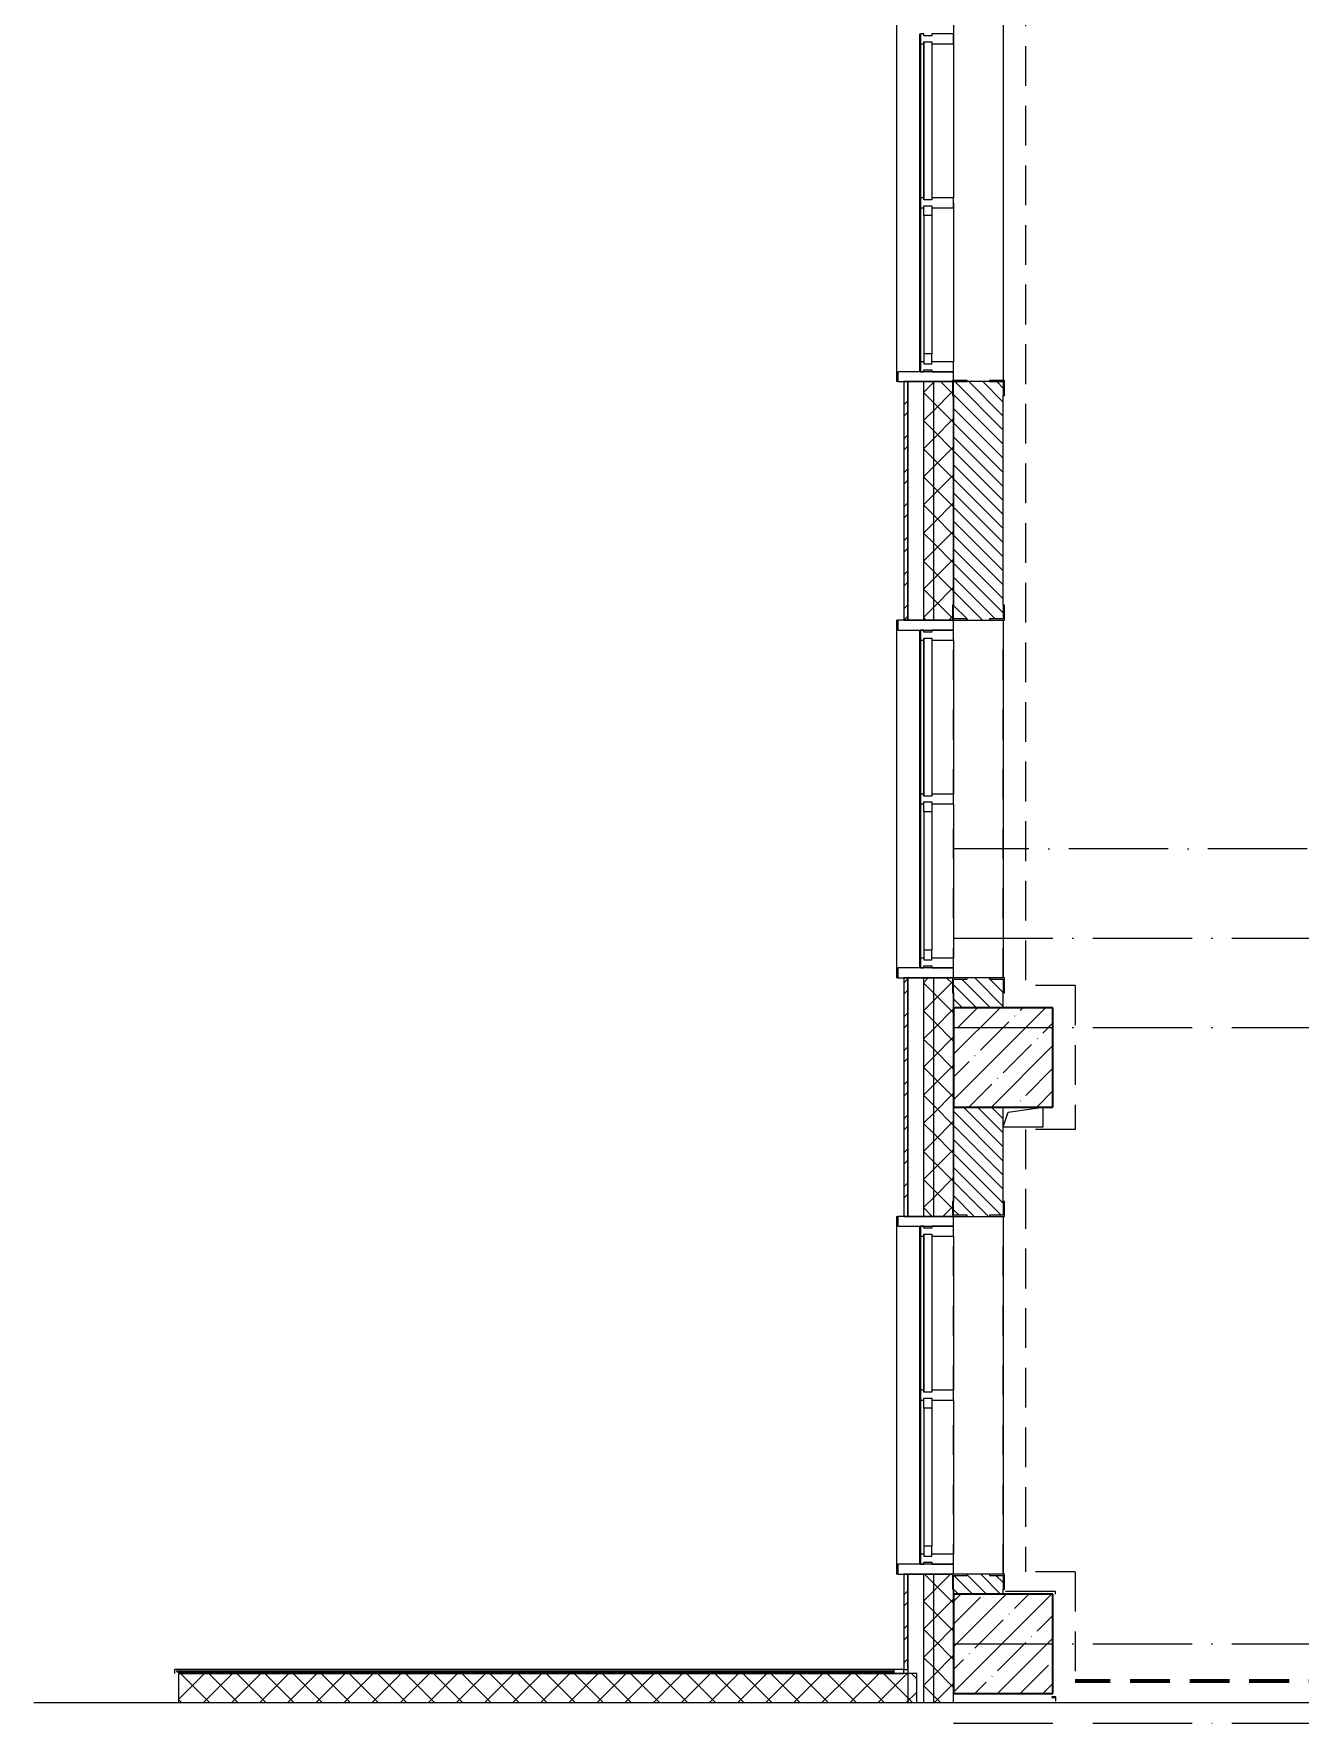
# Model space of a CAD drawing. Header units: millimetres. Extents: x -213536 to 1564669, y -45299 to 942238.
# Drawn here: x 501389 to 507760, y 489552 to 498052 of the extents above; entities that cross this region are included whole.
import ezdxf

# ---------------------------------------------------------------- set-up
doc = ezdxf.new("R2010")
doc.units = ezdxf.units.MM
for name, pattern in [('01 Штриховая _2 мм_', [300, 200, -100]), ('50_200_ШТРИХ_1Т_ш5_п1_п1_', [700, 500, -100, 0, -100]), ('Штрих короткий', [300, 150, -150]), ('Штриховая _2 мм - 1 мм_', [300, 200, -100])]:
    doc.linetypes.add(name, pattern=pattern)
for name, color, linetype, lineweight in [('0-1', 7, 'Continuous', 5), ('0-2', 7, 'Continuous', 9), ('3) ЖБ 4м', 3, 'Continuous', 30), ('Импосты витража', 7, 'Continuous', 9), ('Импосты витража-1', 7, 'Continuous', 25), ('Каркас_Импост', 7, 'Continuous', 13), ('Каркас_Импост-1', 7, 'Continuous', 9), ('Несущие колонны', 7, 'Continuous', 9), ('Несущие колонны-1', 7, 'Continuous', 35), ('Обобщенные модели', 7, 'Continuous', 9), ('Общие ребра', 7, 'Continuous', 9), ('Окна', 7, 'Continuous', 9), ('Оси-2', 7, '50_200_ШТРИХ_1Т_ш5_п1_п1_', 9), ('Остекление-1', 7, 'Continuous', 9), ('Перемычка-1', 7, 'Штрих короткий', 9), ('Стены', 7, 'Continuous', 9), ('Стены-1', 7, 'Continuous', 13), ('Штриховка разреза-1', 7, 'Continuous', 9), ('Элементы узлов-2', 7, 'Continuous', 9)]:
    doc.layers.add(name, color=color, linetype=linetype, lineweight=lineweight)
doc.layers.add('СТ-1_1', color=7, linetype='Штриховая _2 мм - 1 мм_', lineweight=90, true_color=0x888888)
doc.layers.add('СТ-1_13', color=7, linetype='01 Штриховая _2 мм_', lineweight=90, true_color=0xd5d3c7)
doc.layers.get('0-2').off()
pattern_1 = [(45, (0, 0), (-70.71068, 70.71068), []), (135, (0, 0), (-70.71068, -70.71068), [])]
pattern_2 = [(135, (0, 0), (-35.35534, -35.35534), [])]

# ---------------------------------------------------------------- blocks, each defined once
blk = doc.blocks.new('Ос 3 эт верх часть')
at = {"layer": 'Оси-2'}
for p, q in [((535099.6, 493952.4), (506016, 493952.4)), ((506016, 493502.4), (535374.3, 493502.4)), ((506016, 493052.4), (535021.1, 493052.4)), ((506016, 489952.4), (535374.3, 489952.4)), ((506016, 489552.4), (535099.6, 489552.4))]:
    blk.add_line(p, q, dxfattribs=at)
blk = doc.blocks.new('BSC_Колонна _Прямоугольная - 500х500-V45-АИ2_03_План отделки стен 3-го этажа _Часть 1_')
at = {"layer": 'Несущие колонны'}
h = blk.add_hatch(dxfattribs=at)
h.set_pattern_fill('FP_53', color=256, style=0, pattern_type=2)
h.set_pattern_definition([(45, (-77100, -45050), (-114.04925, 114.04925), []), (45, (-76985.95, -45050), (-114.04925, 114.04925), [201.613, -40.323, 3.353, -36.97])])
h.paths.add_polyline_path([(-250, -250), (250, -250), (250, 250), (-250, 250)], flags=0)
at = {"layer": 'Несущие колонны-1'}
for p, q in [((250, 250), (-250, 250)), ((-250, 250), (-250, -250)), ((250, -250), (250, 250)), ((-250, -250), (250, -250))]:
    blk.add_line(p, q, dxfattribs=at)
blk = doc.blocks.new('BSC_Колонна _Прямоугольная - 500х500-V115-АИ2_03_План отделки стен 3-го этажа _Часть 1_')
at = {"layer": 'Несущие колонны'}
h = blk.add_hatch(dxfattribs=at)
h.set_pattern_fill('FP_113', color=256, style=0, pattern_type=2)
h.set_pattern_definition([(315, (-48000, 77100), (114.04925, 114.04925), []), (315, (-48000, 76985.95), (114.04925, 114.04925), [201.613, -40.323, 3.353, -36.97])])
h.paths.add_polyline_path([(-250, -250), (250, -250), (250, 250), (-250, 250)], flags=0)
at = {"layer": 'Несущие колонны-1'}
for p, q in [((250, 250), (-250, 250)), ((-250, 250), (-250, -250)), ((250, -250), (250, 250)), ((-250, -250), (250, -250))]:
    blk.add_line(p, q, dxfattribs=at)
blk = doc.blocks.new('Проем_Дверь_Прямоугольный - 1800х2700h_оконные проемы-25805030-АИ2_03_План отделки стен 3-го этажа _Часть 1_')
at = {"layer": 'Перемычка-1'}
for p, q in [((900, 125), (-900, 125)), ((900, -125), (-900, -125))]:
    blk.add_line(p, q, dxfattribs=at)
blk = doc.blocks.new('PNS_Панель прямоугольная2 - Нр_Стекло - 40мм-26243474-АИ2_03_План отделки стен 3-го этажа _Часть 1_')
at = {"layer": 'Каркас_Импост'}
for p, q in [((-397.5, 0), (-397.5, 40)), ((-397.5, 40), (-347.5, 40)), ((-347.5, 40), (-347.5, 0)), ((397.5, 40), (347.5, 40)), ((347.5, 40), (347.5, 0)), ((397.5, 0), (397.5, 40)), ((-347.5, 0), (-397.5, 0)), ((347.5, 0), (397.5, 0))]:
    blk.add_line(p, q, dxfattribs=at)
at = {"layer": 'Каркас_Импост-1'}
for p, q in [((-347.5, 40), (347.5, 40)), ((-347.5, 0), (347.5, 0))]:
    blk.add_line(p, q, dxfattribs=at)
blk = doc.blocks.new('Прямоугольный импост - Импост структурный с накладкой - 150мм-25647633-АИ2_03_План отделки стен 3-го этажа _Часть 1_')
at = {"layer": 'Импосты витража-1'}
for p, q in [((-25, 0), (-25, 17)), ((-25, 17), (25, 17)), ((-15, 0), (-25, 0)), ((-15, -40), (-15, 0)), ((25, 17), (25, 0)), ((-25, -150), (-25, -40)), ((-25, -40), (-15, -40)), ((25, -40), (25, -150)), ((25, -150), (-25, -150))]:
    blk.add_line(p, q, dxfattribs=at)
blk = doc.blocks.new('Прямоугольный импост - Импост структурный с накладкой - 150мм-25647642-АИ2_03_План отделки стен 3-го этажа _Часть 1_')
at = {"layer": 'Импосты витража'}
for p, q in [((78475, 87667), (77700, 87667)), ((78475, 87500), (77700, 87500))]:
    blk.add_line(p, q, dxfattribs=at)
blk = doc.blocks.new('Прямоугольный импост - Импост структурный с накладкой - 150мм-V149-АИ2_03_План отделки стен 3-го этажа _Часть 1_')
at = {"layer": 'Импосты витража-1'}
for p, q in [((-25, 0), (-25, 17)), ((-25, 17), (25, 17)), ((25, 0), (15, 0)), ((15, 0), (15, -40)), ((25, 17), (25, 0)), ((-25, -150), (-25, -40)), ((15, -40), (25, -40)), ((25, -40), (25, -150)), ((25, -150), (-25, -150))]:
    blk.add_line(p, q, dxfattribs=at)
blk = doc.blocks.new('PNS_Панель прямоугольная1 - Нр_Стекло - 40мм-25259299-АИ2_03_План отделки стен 3-го этажа _Часть 1_')
at = {"layer": 'Остекление-1'}
for p, q in [((-387.5, 40), (387.5, 40)), ((-397.5, 0), (397.5, 0)), ((387.5, 0), (-387.5, 0))]:
    blk.add_line(p, q, dxfattribs=at)
blk = doc.blocks.new('Прямоугольный импост - Импост структурный с накладкой - 150мм-25647644-АИ2_03_План отделки стен 3-го этажа _Часть 1_')
at = {"layer": 'Импосты витража-1'}
for p, q in [((-25, 0), (-25, 17)), ((-25, 17), (25, 17)), ((-15, 0), (-25, 0)), ((-15, -40), (-15, 0)), ((25, 0), (15, 0)), ((15, 0), (15, -40)), ((25, 17), (25, 0)), ((-25, -150), (-25, -40)), ((-25, -40), (-15, -40)), ((15, -40), (25, -40)), ((25, -40), (25, -150)), ((25, -150), (-25, -150))]:
    blk.add_line(p, q, dxfattribs=at)
blk = doc.blocks.new('Прямоугольный импост - Откос НВФ_50х280 мм-V152-АИ2_03_План отделки стен 3-го этажа _Часть 1_')
at = {"layer": 'Импосты витража-1'}
for p, q in [((-50, 130), (0, 130)), ((-50, -150), (-50, 130)), ((0, 130), (0, -144)), ((0, -150), (-50, -150))]:
    blk.add_line(p, q, dxfattribs=at)
blk = doc.blocks.new('Прямоугольный импост - Откос НВФ_50х280 мм-25993838-АИ2_03_План отделки стен 3-го этажа _Часть 1_')
at = {"layer": 'Импосты витража-1'}
for p, q in [((0, 130), (-50, 130)), ((-50, 130), (-50, -150)), ((0, -144), (0, 130)), ((-50, -150), (0, -150))]:
    blk.add_line(p, q, dxfattribs=at)
blk = doc.blocks.new('Прямоугольный импост - Откос НВФ_50х280 мм-V156-АИ2_03_План отделки стен 3-го этажа _Часть 1_')
at = {"layer": 'Импосты витража-1'}
for p, q in [((-50, 130), (0, 130)), ((-50, -150), (-50, 130)), ((0, 130), (0, -144)), ((-6, -150), (-50, -150))]:
    blk.add_line(p, q, dxfattribs=at)
blk = doc.blocks.new('Фахверк_СКБ_Уголок - 250_2700-27497298-АИ2_03_План отделки стен 3-го этажа _Часть 1_')
at = {"layer": 'Обобщенные модели'}
for p, q in [((200, 181), (125, 181)), ((125, 181), (125, 106)), ((131, 106), (131, 175)), ((131, 175), (200, 175)), ((200, 175), (200, 181)), ((125, 106), (131, 106)), ((131, -6), (125, -6)), ((125, -6), (125, -81)), ((125, -81), (200, -81)), ((131, -75), (131, -6)), ((200, -75), (131, -75)), ((200, -81), (200, -75))]:
    blk.add_line(p, q, dxfattribs=at)
blk = doc.blocks.new('Фахверк_СКБ_Уголок - 250_2700_1-27501432-АИ2_03_План отделки стен 3-го этажа _Часть 1_')
at = {"layer": 'Обобщенные модели'}
for p, q in [((200, 181), (125, 181)), ((125, 181), (125, 106)), ((131, 106), (131, 175)), ((131, 175), (200, 175)), ((200, 175), (200, 181)), ((125, 106), (131, 106)), ((131, -6), (125, -6)), ((125, -6), (125, -81)), ((125, -81), (200, -81)), ((131, -75), (131, -6)), ((200, -75), (131, -75)), ((200, -81), (200, -75))]:
    blk.add_line(p, q, dxfattribs=at)
blk = doc.blocks.new('AR_Отверстие прямоугольное _в плите_ - AR_Отверстие прямоугольное _в плите_-V219-АИ2_03_План отделки стен 3-го этажа _Часть 1_')
at = {"layer": 'Обобщенные модели'}
for p, q in [((-100, -50), (-75, 25)), ((-75, 25), (100, 50)), ((100, -50), (100, 50)), ((-100, -50), (100, -50))]:
    blk.add_line(p, q, dxfattribs=at)
blk = doc.blocks.new('Отлив_СКБ - Отлив витража_120_НВФ-31885689-АИ2_03_План отделки стен 3-го этажа _Часть 1_')
at = {"layer": 'Окна'}
for p, q in [((0, 113), (0, 120)), ((1800, 120), (0, 120)), ((1800, 120), (1800, 113)), ((50, 2), (1750, 2))]:
    blk.add_line(p, q, dxfattribs=at)
blk = doc.blocks.new('Стены 10 - Стены 4-31628020-АИ2_03_План отделки стен 3-го этажа _Часть 1_')
at = {"layer": 'Стены-1'}
for p, q in [((23850, 9731), (23800, 9731)), ((23800, 9731), (23800, 9711)), ((23800, 9711), (23850, 9711)), ((23850, 9711), (23850, 9731))]:
    blk.add_line(p, q, dxfattribs=at)
blk = doc.blocks.new('0125-Р-ОО-Ш2-АР-о_23_10_2024_rvt-1-АИ2_03_План отделки стен 3-го этажа _Часть 1_')
at = {"layer": 'Штриховка разреза-1'}
h = blk.add_hatch(dxfattribs=at)
h.set_pattern_fill('FP_50', color=256, style=0, pattern_type=2)
h.set_pattern_definition(pattern_1)
h.paths.add_polyline_path([(76750, 44752.2), (76750, 45400), (76700, 45400), (76700, 44752.2), (76749.8, 44752.2)], flags=0)
h.paths.add_polyline_path([(76750, 47200), (76750, 48400), (76700, 48400), (76700, 47200)], flags=0)
h.paths.add_polyline_path([(76700, 50200), (76750, 50200), (76750, 51400), (76700, 51400), (76700, 50672)], flags=0)
h.paths.add_polyline_path([(76700, 53200), (76750, 53200), (76750, 54400), (76700, 54400), (76700, 53221.1)], flags=0)
h.paths.add_polyline_path([(76750, 56200), (76750, 57000), (76700, 57000), (76700, 56200)], flags=0)
h = blk.add_hatch(dxfattribs=at)
h.set_pattern_fill('FP_50', color=256, style=0, pattern_type=2)
h.set_pattern_definition(pattern_1)
h.paths.add_polyline_path([(76750, 44752.2), (76850, 44752.2), (76850, 45325), (76844, 45325), (76844, 45400), (76750, 45400), (76750, 44800)], flags=0)
h.paths.add_polyline_path([(76844, 47200), (76844, 47275), (76850, 47275), (76850, 48325), (76844, 48325), (76844, 48400), (76750, 48400), (76750, 47200)], flags=0)
h.paths.add_polyline_path([(76844, 50200), (76844, 50275), (76850, 50275), (76850, 51331), (76844, 51331), (76844, 51400), (76750, 51400), (76750, 50200)], flags=0)
h.paths.add_polyline_path([(76750, 53200), (76844, 53200), (76844, 53275), (76850, 53275), (76850, 54325), (76844, 54325), (76844, 54400), (76750, 54400), (76750, 53221.1)], flags=0)
h.paths.add_polyline_path([(76844, 56200), (76844, 56275), (76850, 56275), (76850, 57000), (76750, 57000), (76750, 56200)], flags=0)
h = blk.add_hatch(dxfattribs=at)
h.set_pattern_fill('FP_49', color=256, style=0, pattern_type=2)
h.set_pattern_definition([(45, (0, 0), (-85.53659, 85.53659), []), (45, (57.02, 0), (-85.53659, 85.53659), [])])
h.paths.add_polyline_path([(76620, 44920), (76620, 45400), (76600, 45400), (76600, 44920), (76607.2, 44920)], flags=0)
h.paths.add_polyline_path([(76600, 47200), (76620, 47200), (76620, 48400), (76600, 48400), (76600, 48122.8)], flags=0)
h.paths.add_polyline_path([(76607.2, 50200), (76620, 50200), (76620, 51400), (76600, 51400), (76600, 50200)], flags=0)
h.paths.add_polyline_path([(76600, 53200), (76620, 53200), (76620, 54400), (76600, 54400)], flags=0)
h.paths.add_polyline_path([(76607.2, 56200), (76620, 56200), (76620, 56760), (76600, 56760), (76600, 56200)], flags=0)
h = blk.add_hatch(dxfattribs=at)
h.set_pattern_fill('FP_1', color=256, style=0, pattern_type=2)
h.set_pattern_definition(pattern_2)
h.paths.add_polyline_path([(76994, 48250), (77100, 48250), (77100, 48394), (77031, 48394), (77031, 48400), (76919, 48400), (76919, 48394), (76850, 48394), (76850, 48250)], flags=0)
h.paths.add_polyline_path([(77031, 50200), (77031, 50206), (77100, 50206), (77100, 51400), (76850, 51400), (76850, 50206), (76919, 50206), (76919, 50200)], flags=0)
h.paths.add_polyline_path([(76919, 53200), (77031, 53200), (77031, 53206), (77100, 53206), (77100, 53500), (76850, 53500), (76850, 53206), (76919, 53206)], flags=0)
h = blk.add_hatch(dxfattribs=at)
h.set_pattern_fill('FP_1', color=256, style=0, pattern_type=2)
h.set_pattern_definition(pattern_2)
h.paths.add_polyline_path([(77100, 45300), (77100, 45394), (77031, 45394), (77031, 45400), (76919, 45400), (76919, 45394), (76850, 45394), (76850, 45300), (77078.3, 45300)], flags=0)
h.paths.add_polyline_path([(76919, 47200), (77031, 47200), (77031, 47206), (77100, 47206), (77100, 47750), (76850, 47750), (76850, 47206), (76919, 47206)], flags=0)
h = blk.add_hatch(dxfattribs=at)
h.set_pattern_fill('FP_50', color=256, style=0, pattern_type=2)
h.set_pattern_definition(pattern_1)
h.paths.add_polyline_path([(76664.6, 44752.2), (76664.6, 44900), (72950, 44900), (72950, 44752.2), (76607.2, 44752.2)], flags=0)
at = {"layer": 'Общие ребра'}
for p, q in [((76700, 50200), (76700, 51400)), ((76750, 50200), (76750, 51400)), ((76850, 50275), (76850, 51331)), ((76850, 51331), (76850, 50275)), ((76700, 47200), (76700, 48400)), ((76750, 47200), (76750, 48400)), ((76850, 48250), (76850, 48325)), ((76850, 48325), (76850, 48250)), ((76850, 47275), (76850, 47750)), ((76850, 47750), (76850, 47275)), ((76700, 44752.2), (76700, 45400)), ((76750, 44752.2), (76750, 45400)), ((76850, 45300), (76850, 45325)), ((76850, 45325), (76850, 45300)), ((76550, 44912), (72938, 44912)), ((76550, 44907), (72943, 44907))]:
    blk.add_line(p, q, dxfattribs=at)
at = {"layer": 'Стены'}
for p, q in [((77100, 53200), (77100, 51406)), ((77100, 50200), (77100, 48400)), ((77100, 47200), (77100, 45400))]:
    blk.add_line(p, q, dxfattribs=at)
at = {"layer": 'Стены-1'}
for p, q in [((76620, 51400), (76600, 51400)), ((76600, 51400), (76600, 50200)), ((76620, 50200), (76620, 51400)), ((76620, 51400), (76620, 50200)), ((76844, 51400), (76620, 51400)), ((77031, 51400), (76919, 51400)), ((77100, 50275), (77100, 51331)), ((76600, 50200), (76620, 50200)), ((76620, 50200), (76844, 50200)), ((76919, 50200), (77031, 50200)), ((76620, 48400), (76600, 48400)), ((76600, 48400), (76600, 47200)), ((76620, 47200), (76620, 48400)), ((76620, 48400), (76620, 47200)), ((76844, 48400), (76620, 48400)), ((77031, 48400), (76919, 48400)), ((77100, 48250), (77100, 48325)), ((77100, 47275), (77100, 47750)), ((76600, 47200), (76620, 47200)), ((76620, 47200), (76844, 47200)), ((76919, 47200), (77031, 47200)), ((76620, 45400), (76600, 45400)), ((76600, 45400), (76600, 44920)), ((76620, 44920), (76620, 45400)), ((76620, 45400), (76620, 44752.2)), ((76844, 45400), (76620, 45400)), ((77031, 45400), (76919, 45400)), ((77100, 45300), (77100, 45325)), ((76550, 44920), (72930, 44920)), ((72930, 44920), (72930, 44912)), ((72930, 44912), (72930, 44900)), ((76664.6, 44900), (72950, 44900)), ((72950, 44900), (72950, 44752.2)), ((72950, 44900), (76550, 44900)), ((76550, 44900), (76550, 44920)), ((76600, 44920), (76620, 44920)), ((76664.6, 44752.2), (76664.6, 44900)), ((76850, 44752.2), (76850, 44800))]:
    blk.add_line(p, q, dxfattribs=at)
at = {"layer": '0-2'}
for name, p, rotation in [('Отлив_СКБ - Отлив витража_120_НВФ-31885689-АИ2_03_План отделки стен 3-го этажа _Часть 1_', (76683, 51400), 90), ('Проем_Дверь_Прямоугольный - 1800х2700h_оконные проемы-25805030-АИ2_03_План отделки стен 3-го этажа _Часть 1_', (76975, 52300), 89.99999999999991), ('Прямоугольный импост - Импост структурный с накладкой - 150мм-25647642-АИ2_03_План отделки стен 3-го этажа _Часть 1_', (164350, -25375), 90), ('PNS_Панель прямоугольная1 - Нр_Стекло - 40мм-25259299-АИ2_03_План отделки стен 3-го этажа _Часть 1_', (76700, 52712.5), 269.9999999999966), ('PNS_Панель прямоугольная2 - Нр_Стекло - 40мм-26243474-АИ2_03_План отделки стен 3-го этажа _Часть 1_', (76700, 51887.5), 269.9999999999966), ('Прямоугольный импост - Импост структурный с накладкой - 150мм-25647642-АИ2_03_План отделки стен 3-го этажа _Часть 1_', (164350, -26200), 90), ('Фахверк_СКБ_Уголок - 250_2700-27497298-АИ2_03_План отделки стен 3-го этажа _Часть 1_', (76925, 51531), 269.9999999999999), ('Фахверк_СКБ_Уголок - 250_2700-27497298-АИ2_03_План отделки стен 3-го этажа _Часть 1_', (77025, 50075), 89.99999999999991), ('Отлив_СКБ - Отлив витража_120_НВФ-31885689-АИ2_03_План отделки стен 3-го этажа _Часть 1_', (76683, 48400), 90), ('Прямоугольный импост - Откос НВФ_50х280 мм-25993838-АИ2_03_План отделки стен 3-го этажа _Часть 1_', (76700, 50200), 89.99999999999659), ('Проем_Дверь_Прямоугольный - 1800х2700h_оконные проемы-25805030-АИ2_03_План отделки стен 3-го этажа _Часть 1_', (76975, 49300), 269.9999999999999), ('Прямоугольный импост - Импост структурный с накладкой - 150мм-25647642-АИ2_03_План отделки стен 3-го этажа _Часть 1_', (164350, -28375), 90), ('PNS_Панель прямоугольная1 - Нр_Стекло - 40мм-25259299-АИ2_03_План отделки стен 3-го этажа _Часть 1_', (76700, 49712.5), 269.9999999999966), ('Прямоугольный импост - Импост структурный с накладкой - 150мм-25647642-АИ2_03_План отделки стен 3-го этажа _Часть 1_', (164350, -29200), 90), ('PNS_Панель прямоугольная2 - Нр_Стекло - 40мм-26243474-АИ2_03_План отделки стен 3-го этажа _Часть 1_', (76700, 48887.5), 269.9999999999966), ('Фахверк_СКБ_Уголок - 250_2700_1-27501432-АИ2_03_План отделки стен 3-го этажа _Часть 1_', (76925, 48525), 269.9999999999999), ('BSC_Колонна _Прямоугольная - 500х500-V115-АИ2_03_План отделки стен 3-го этажа _Часть 1_', (77100, 48000), 89.9999999999999), ('Фахверк_СКБ_Уголок - 250_2700-27497298-АИ2_03_План отделки стен 3-го этажа _Часть 1_', (77025, 47075), 89.99999999999991), ('Отлив_СКБ - Отлив витража_120_НВФ-31885689-АИ2_03_План отделки стен 3-го этажа _Часть 1_', (76683, 45400), 90), ('Прямоугольный импост - Откос НВФ_50х280 мм-25993838-АИ2_03_План отделки стен 3-го этажа _Часть 1_', (76700, 47200), 89.99999999999659), ('Проем_Дверь_Прямоугольный - 1800х2700h_оконные проемы-25805030-АИ2_03_План отделки стен 3-го этажа _Часть 1_', (76975, 46300), 269.9999999999999), ('Прямоугольный импост - Импост структурный с накладкой - 150мм-25647642-АИ2_03_План отделки стен 3-го этажа _Часть 1_', (164350, -31375), 90), ('PNS_Панель прямоугольная1 - Нр_Стекло - 40мм-25259299-АИ2_03_План отделки стен 3-го этажа _Часть 1_', (76700, 46712.5), 269.9999999999966), ('Прямоугольный импост - Импост структурный с накладкой - 150мм-25647642-АИ2_03_План отделки стен 3-го этажа _Часть 1_', (164350, -32200), 90), ('PNS_Панель прямоугольная2 - Нр_Стекло - 40мм-26243474-АИ2_03_План отделки стен 3-го этажа _Часть 1_', (76700, 45887.5), 269.9999999999966), ('Фахверк_СКБ_Уголок - 250_2700_1-27501432-АИ2_03_План отделки стен 3-го этажа _Часть 1_', (76925, 45525), 269.9999999999999)]:
    blk.add_blockref(name, p, dxfattribs=dict(at, rotation=rotation))
at = {"layer": '0-2', "extrusion": (0, 0, -1), "rotation": 270.0000000000034}
for name, p in [('Прямоугольный импост - Импост структурный с накладкой - 150мм-25647644-АИ2_03_План отделки стен 3-го этажа _Часть 1_', (-76700, 53125)), ('Прямоугольный импост - Импост структурный с накладкой - 150мм-25647633-АИ2_03_План отделки стен 3-го этажа _Часть 1_', (-76700, 52300)), ('Прямоугольный импост - Откос НВФ_50х280 мм-V156-АИ2_03_План отделки стен 3-го этажа _Часть 1_', (-76700, 51400)), ('Прямоугольный импост - Импост структурный с накладкой - 150мм-V149-АИ2_03_План отделки стен 3-го этажа _Часть 1_', (-76700, 51475)), ('Прямоугольный импост - Импост структурный с накладкой - 150мм-25647644-АИ2_03_План отделки стен 3-го этажа _Часть 1_', (-76700, 50125)), ('Прямоугольный импост - Импост структурный с накладкой - 150мм-25647633-АИ2_03_План отделки стен 3-го этажа _Часть 1_', (-76700, 49300)), ('Прямоугольный импост - Импост структурный с накладкой - 150мм-V149-АИ2_03_План отделки стен 3-го этажа _Часть 1_', (-76700, 48475)), ('Прямоугольный импост - Откос НВФ_50х280 мм-V152-АИ2_03_План отделки стен 3-го этажа _Часть 1_', (-76700, 48400)), ('Прямоугольный импост - Импост структурный с накладкой - 150мм-25647644-АИ2_03_План отделки стен 3-го этажа _Часть 1_', (-76700, 47125)), ('Прямоугольный импост - Импост структурный с накладкой - 150мм-25647633-АИ2_03_План отделки стен 3-го этажа _Часть 1_', (-76700, 46300)), ('Прямоугольный импост - Импост структурный с накладкой - 150мм-V149-АИ2_03_План отделки стен 3-го этажа _Часть 1_', (-76700, 45475)), ('Прямоугольный импост - Откос НВФ_50х280 мм-V152-АИ2_03_План отделки стен 3-го этажа _Часть 1_', (-76700, 45400))]:
    blk.add_blockref(name, p, dxfattribs=at)
at = {"layer": '0-2'}
for name, p in [('AR_Отверстие прямоугольное _в плите_ - AR_Отверстие прямоугольное _в плите_-V219-АИ2_03_План отделки стен 3-го этажа _Часть 1_', (77200, 47700)), ('BSC_Колонна _Прямоугольная - 500х500-V45-АИ2_03_План отделки стен 3-го этажа _Часть 1_', (77100, 45050)), ('Стены 10 - Стены 4-31628020-АИ2_03_План отделки стен 3-го этажа _Часть 1_', (52750, 35189))]:
    blk.add_blockref(name, p, dxfattribs=at)
blk = doc.blocks.new('101_Уголок настенный вертикальный_Металл-ПМЮ-02_ - ДШ-2_Накладной профиль для деформационного шва Гидроконтур ПСН-100 белый _для 50мм шва_-20405996-АИ2_03_План отделки стен 3-го этажа _Часть 1_')
at = {"layer": 'Обобщенные модели'}
for p, q in [((145, 8), (125, 8)), ((125, 8), (125, -12)), ((127, -12), (127, 6)), ((127, 6), (145, 6)), ((145, 6), (145, 8)), ((125, -12), (127, -12))]:
    blk.add_line(p, q, dxfattribs=at)
blk = doc.blocks.new('DET_Линия разрыва - По умолчанию-18881737-АИ2_03_План отделки стен 3-го этажа _Часть 1_')
at = {"layer": 'Элементы узлов-2'}
blk.add_line((-224, 0), (-16996.4, 0), dxfattribs=at)
blk = doc.blocks.new('3этВверх')
at = {"layer": 'СТ-1_1', "lineweight": 25}
for p, q in [((506378, 498290.4), (506378, 493264.4)), ((506628, 493264.4), (506378, 493264.4)), ((506628, 493264.4), (506628, 492540.4)), ((506628, 492540.4), (506378, 492540.4)), ((506378, 492540.4), (506378, 490314.4)), ((506628, 490314.4), (506378, 490314.4)), ((506628, 490314.4), (506628, 489764.4))]:
    blk.add_line(p, q, dxfattribs=at)
at = {"layer": 'СТ-1_13'}
blk.add_line((508904, 489764.4), (506628, 489764.4), dxfattribs=at)
at = {"layer": 'Стены-1'}
for p, q in [((506528, 490214.4), (506278, 490214.4)), ((506528, 490202.4), (506528, 490214.4))]:
    blk.add_line(p, q, dxfattribs=at)
at = {"layer": '0-1'}
blk.add_blockref('0125-Р-ОО-Ш2-АР-о_23_10_2024_rvt-1-АИ2_03_План отделки стен 3-го этажа _Часть 1_', (429166, 444902.4), dxfattribs=at)
at = {"layer": 'Обобщенные модели', "rotation": 270}
blk.add_blockref('101_Уголок настенный вертикальный_Металл-ПМЮ-02_ - ДШ-2_Накладной профиль для деформационного шва Гидроконтур ПСН-100 белый _для 50мм шва_-20405996-АИ2_03_План отделки стен 3-го этажа _Часть 1_', (506522, 489809.4), dxfattribs=at)
at = {"layer": 'Элементы узлов-2'}
blk.add_blockref('DET_Линия разрыва - По умолчанию-18881737-АИ2_03_План отделки стен 3-го этажа _Часть 1_', (518384.9, 489654.7), dxfattribs=at)

msp = doc.modelspace()

# ---------------------------------------------------------------- block references
at = {"color": 5, "lineweight": 30}
msp.add_blockref('Ос 3 эт верх часть', (0, 0), dxfattribs=at)
at = {"layer": '3) ЖБ 4м'}
msp.add_blockref('3этВверх', (0, 0), dxfattribs=at)

doc.saveas('drawing.dxf')
